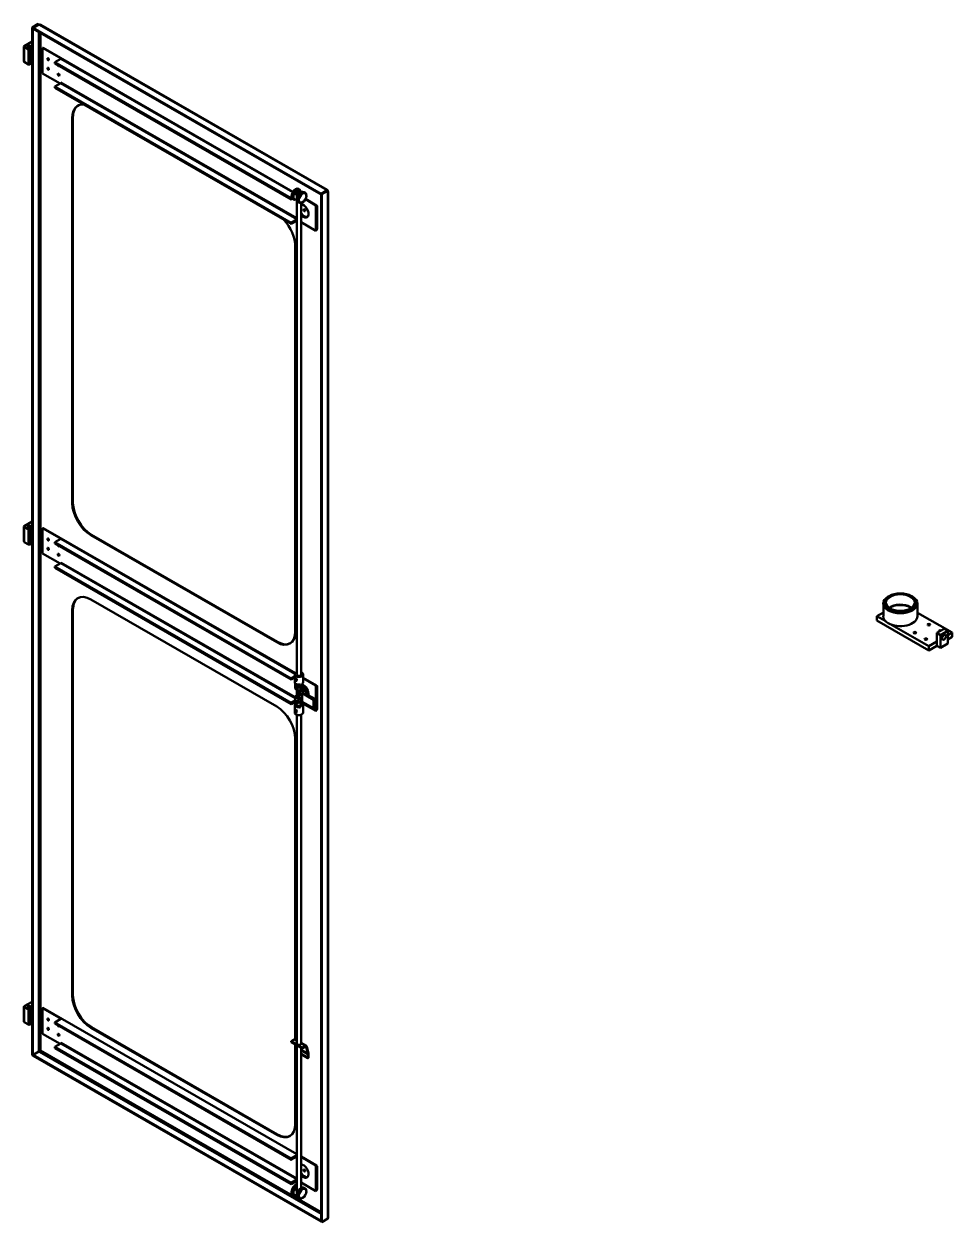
# Model space of a CAD drawing. Header units: millimetres. Extents: x -14552 to -4230, y 14289 to 18426.
# Drawn here: x -12429 to -10262, y 15095 to 17892 of the extents above; entities that cross this region are included whole.
import ezdxf

# ---------------------------------------------------------------- set-up
doc = ezdxf.new("R2010")
doc.units = ezdxf.units.MM
doc.layers.add('外形線', color=7, linetype='Continuous', lineweight=50)

msp = doc.modelspace()

# ---------------------------------------------------------------- linework, layer by layer
at = {"layer": '外形線'}
for p, q in [((-12410.1, 17884.5), (-12396.3, 17892.5)), ((-12408.4, 17883.5), (-12410.1, 17884.5)), ((-12410.1, 17884.5), (-12410.1, 15484.5)), ((-12394.5, 17891.5), (-12408.4, 17883.5)), ((-12408.4, 17883.5), (-12408.4, 15483.5)), ((-12394.4, 17891.4), (-12408.2, 17883.4)), ((-12408.2, 17883.4), (-11735.6, 17496.1)), ((-12408.2, 17883.4), (-12408.2, 17881.4)), ((-12408.2, 17881.4), (-11735.6, 17494.1)), ((-12396.3, 17892.5), (-12394.5, 17891.5)), ((-12394.5, 17891.5), (-12394.5, 17891.3)), ((-12392.8, 17890.5), (-12394.4, 17891.4)), ((-11721.8, 17504.1), (-12392.8, 17890.5)), ((-11721.1, 17505.3), (-12390.4, 17890.7)), ((-12428.7, 17840.7), (-12410.1, 17851.4)), ((-12394.5, 17873.5), (-12394.5, 15493.3)), ((-12391.1, 17871.5), (-12391.1, 15495.5)), ((-12429.4, 17839.7), (-12429.4, 17804.7)), ((-12428.7, 17803.7), (-12428.7, 17838.7)), ((-12428.7, 17838.7), (-12428.7, 17805.7)), ((-12419.2, 17833.2), (-12428.7, 17838.7)), ((-12419.2, 17833.2), (-12419.2, 17798.2)), ((-12410.1, 17836.5), (-12415.7, 17833.2)), ((-12415.7, 17798.2), (-12415.7, 17833.2)), ((-12385.9, 17836.5), (-12342.6, 17811.6)), ((-12385.9, 17776.8), (-12385.9, 17836.5)), ((-11801.3, 17500.7), (-12384.3, 17836.4)), ((-12428.7, 17803.7), (-12419.2, 17798.2)), ((-12415.7, 17798.2), (-12410.1, 17801.5)), ((-12343.5, 17811.2), (-12357.3, 17803.3)), ((-12357.3, 17803.3), (-12357.3, 17800.3)), ((-11805.5, 17485.5), (-12357.3, 17803.3)), ((-11805.5, 17482.5), (-12357.3, 17800.3)), ((-11801.9, 17499.4), (-12343.5, 17811.2)), ((-12345.1, 17753.3), (-12385.9, 17776.8)), ((-12343.5, 17754.2), (-12357.3, 17746.3)), ((-12357.3, 17746.3), (-12357.3, 17743.3)), ((-11805.5, 17428.5), (-12357.3, 17746.3)), ((-11805.5, 17425.5), (-12357.3, 17743.3)), ((-11792.3, 17436.8), (-12343.9, 17754.4)), ((-11792.3, 17438.8), (-12343, 17755.9)), ((-12302.2, 17702.7), (-12304, 17701.7)), ((-12316.7, 16773.6), (-12316.7, 17673.6)), ((-12315, 17674.6), (-12315, 16774.6)), ((-11805.5, 17485.5), (-11803.9, 17486.4)), ((-11805.5, 17482.5), (-11805.5, 17485.5)), ((-11805.5, 17482.5), (-11802.2, 17484.4)), ((-11801.9, 17484.2), (-11799.3, 17482.7)), ((-11792.3, 17498.4), (-11792.3, 16373.4)), ((-11787.7, 17501.2), (-11792.2, 17498.6)), ((-11785.8, 17506), (-11788.4, 17507.5)), ((-11783, 17499.7), (-11783, 17499.9)), ((-11772.9, 17498.6), (-11775.5, 17500.1)), ((-11770.1, 17491.4), (-11770.1, 17492.4)), ((-11735.6, 17496.1), (-11721.8, 17504.1)), ((-11735.6, 17494.1), (-11735.6, 17496.1)), ((-11735.5, 17496), (-11721.6, 17504)), ((-11735.5, 17496), (-11735.5, 15096)), ((-11735.5, 17496), (-11733.7, 17495)), ((-11719.9, 17503), (-11733.7, 17495)), ((-11733.7, 17495), (-11733.7, 15095)), ((-11721.6, 17504), (-11719.9, 17503)), ((-11719.9, 17503), (-11719.9, 17499)), ((-11719.9, 17499), (-11719.9, 15107)), ((-11719.4, 15104.1), (-11719.4, 17501.5)), ((-11792.5, 17483.4), (-11792.2, 17483.6)), ((-11788.9, 17476.7), (-11786.3, 17475.2)), ((-11782.5, 16373.4), (-11782.5, 17474.8)), ((-11779.5, 17475.9), (-11778.7, 17476.4)), ((-11772.4, 17483.2), (-11747.6, 17468.9)), ((-11746, 17468.8), (-11772.1, 17483.8)), ((-11747.6, 17468.9), (-11747.6, 17409.2)), ((-11745, 17466.5), (-11745, 17414.5)), ((-11805.5, 17428.5), (-11792.3, 17436.1)), ((-11792.3, 17433.1), (-11805.5, 17425.5)), ((-11805.5, 17425.5), (-11805.5, 17428.5)), ((-11747.6, 17409.2), (-11782.5, 17429.3)), ((-11796, 17373.8), (-11796, 16473.8)), ((-12428.7, 16719.7), (-12410.1, 16730.4)), ((-12429.4, 16718.7), (-12429.4, 16683.7)), ((-12428.7, 16682.7), (-12428.7, 16717.7)), ((-12419.2, 16712.2), (-12428.7, 16717.7)), ((-12419.2, 16712.2), (-12419.2, 16677.2)), ((-12410.1, 16715.5), (-12415.9, 16712.1)), ((-12415.7, 16677.2), (-12415.7, 16712.2)), ((-12385.9, 16715.5), (-12342.6, 16690.6)), ((-12385.9, 16655.8), (-12385.9, 16715.5)), ((-11795.6, 16376.4), (-12384.3, 16715.4)), ((-12428.7, 16682.7), (-12419.2, 16677.2)), ((-12415.9, 16677.1), (-12410.1, 16680.5)), ((-12343.5, 16690.2), (-12357.3, 16682.3)), ((-12357.3, 16682.3), (-12357.3, 16679.3)), ((-11805.5, 16364.5), (-12357.3, 16682.3)), ((-11805.5, 16361.5), (-12357.3, 16679.3)), ((-11796.6, 16375.3), (-12343.5, 16690.2)), ((-11839.3, 16448.7), (-12273.4, 16698.7)), ((-12271.7, 16699.7), (-11837.5, 16449.7)), ((-12345.1, 16632.3), (-12385.9, 16655.8)), ((-12343.5, 16633.2), (-12357.3, 16625.3)), ((-12357.3, 16625.3), (-12357.3, 16622.3)), ((-11805.5, 16307.5), (-12357.3, 16625.3)), ((-11805.5, 16304.5), (-12357.3, 16622.3)), ((-11796.4, 16318.2), (-12343.3, 16633.1)), ((-11796.4, 16320.2), (-12342.5, 16634.6)), ((-12302.2, 16552.7), (-12304, 16551.7)), ((-12273.4, 16548.7), (-11839.3, 16298.7)), ((-12316.7, 15623.6), (-12316.7, 16523.6)), ((-12315, 16524.6), (-12315, 15624.6)), ((-11837.5, 16449.7), (-11839.3, 16448.7)), ((-10262.3, 16471.3), (-10262.3, 16461.3)), ((-11808.7, 16445.7), (-11807, 16446.7)), ((-11805.4, 16364.6), (-11797.1, 16369.3)), ((-11797.1, 16366.3), (-11805.4, 16361.6)), ((-11797.1, 16373.4), (-11797.1, 16355.4)), ((-11777.6, 16355.4), (-11777.6, 16373.4)), ((-11746.2, 16347.9), (-11777.6, 16366)), ((-11777.6, 16365.2), (-11747.8, 16348)), ((-11805.5, 16361.5), (-11805.5, 16364.5)), ((-11796.4, 16340.6), (-11796.4, 16353.2)), ((-11783.5, 16333.2), (-11796.4, 16340.6)), ((-11794.3, 16344.9), (-11794.3, 16344.4)), ((-11791.5, 16347.5), (-11793.6, 16346.3)), ((-11792.6, 16341.4), (-11792.1, 16341.2)), ((-11792.6, 16322.9), (-11792.6, 16338.4)), ((-11790.6, 16341), (-11788.4, 16342.2)), ((-11783.5, 16350.2), (-11783.5, 16333.2)), ((-11780, 16334.7), (-11780, 16351.7)), ((-11780, 16338.6), (-11768.3, 16331.9)), ((-11747.6, 16347.9), (-11747.6, 16288.2)), ((-11745, 16345.5), (-11745, 16293.5)), ((-11805.4, 16307.6), (-11796.4, 16312.8)), ((-11796.4, 16309.8), (-11805.4, 16304.6)), ((-11796.4, 16321.6), (-11783.5, 16314.2)), ((-11796.4, 16304.6), (-11796.4, 16321.6)), ((-11794.3, 16309.9), (-11794.3, 16309.4)), ((-11780, 16315.7), (-11793.8, 16323.6)), ((-11791.7, 16312.4), (-11793.6, 16311.3)), ((-11791.7, 16329.4), (-11791.7, 16328.9)), ((-11788.9, 16332.2), (-11790.9, 16331.1)), ((-11789.5, 16331.9), (-11789.5, 16333.6)), ((-11789.5, 16325.1), (-11789.1, 16324.9)), ((-11787.3, 16324.7), (-11785.3, 16325.9)), ((-11784.3, 16330.6), (-11784.3, 16327.6)), ((-11784.3, 16330.6), (-11784.3, 16324.6)), ((-11783.5, 16314.2), (-11783.5, 16297.2)), ((-11775.3, 16332.4), (-11780, 16335.2)), ((-11780, 16298.7), (-11780, 16315.7)), ((-11779.6, 16329.9), (-11775.3, 16332.4)), ((-11779.6, 16309.9), (-11779.6, 16329.9)), ((-11753.2, 16314.7), (-11779.6, 16329.9)), ((-11779.6, 16309.9), (-11753.2, 16294.7)), ((-11768.3, 16331.9), (-11772.7, 16329.4)), ((-11772.7, 16329.4), (-11750.2, 16316.5)), ((-11768.3, 16326.9), (-11768.3, 16331.9)), ((-11750.2, 16316.5), (-11753.2, 16314.7)), ((-11753.2, 16294.7), (-11753.2, 16314.7)), ((-11750.2, 16296.5), (-11750.2, 16316.5)), ((-11805.5, 16304.5), (-11805.5, 16307.5)), ((-11797.1, 16302.4), (-11797.1, 16284.4)), ((-11796.4, 16304.6), (-11783.5, 16297.2)), ((-11792.6, 16306.4), (-11792.1, 16306.2)), ((-11790.6, 16306), (-11788.8, 16307.1)), ((-11747.7, 16288.3), (-11780, 16306.9)), ((-11777.6, 16284.4), (-11777.6, 16302.4)), ((-11753.2, 16294.7), (-11750.2, 16296.5)), ((-11792.3, 16279.5), (-11792.3, 15511.5)), ((-11782.5, 15511.5), (-11782.5, 16279.5)), ((-11796, 16223.7), (-11796, 15521.6)), ((-12429.4, 15562.7), (-12429.4, 15597.7)), ((-12428.7, 15598.7), (-12410.1, 15609.4)), ((-12428.7, 15561.7), (-12428.7, 15596.7)), ((-12419.2, 15591.2), (-12428.7, 15596.7)), ((-12419.2, 15591.2), (-12419.2, 15556.2)), ((-12410.1, 15594.5), (-12416.4, 15590.8)), ((-12415.7, 15556.2), (-12415.7, 15591.2)), ((-12385.2, 15594.9), (-12385.9, 15594.5)), ((-12385.9, 15594.5), (-12342.6, 15569.6)), ((-12385.9, 15534.8), (-12385.9, 15594.5)), ((-11792.3, 15253.4), (-12385.2, 15594.9)), ((-12428.7, 15561.7), (-12419.2, 15556.2)), ((-12415.7, 15556.2), (-12410.1, 15559.5)), ((-12343.5, 15569.2), (-12357.3, 15561.3)), ((-12357.3, 15561.3), (-12357.3, 15558.3)), ((-11805.5, 15243.5), (-12357.3, 15561.3)), ((-11805.5, 15240.5), (-12357.3, 15558.3)), ((-12345.1, 15511.3), (-12385.9, 15534.8)), ((-11839.3, 15298.7), (-12273.4, 15548.7)), ((-12271.7, 15549.7), (-11837.5, 15299.7)), ((-12343.5, 15512.2), (-12357.3, 15504.3)), ((-12357.3, 15504.3), (-12357.3, 15501.3)), ((-11805.5, 15186.5), (-12357.3, 15504.3)), ((-11805.5, 15183.5), (-12357.3, 15501.3)), ((-11792.3, 15194.8), (-12343.5, 15512.2)), ((-11792.3, 15196.8), (-12342.6, 15513.7)), ((-11805.5, 15517), (-11798.2, 15521.2)), ((-11805.5, 15515), (-11805.5, 15517)), ((-11805.5, 15517), (-11779.6, 15502.1)), ((-11805.5, 15515), (-11779.6, 15500.1)), ((-11792.3, 15517.8), (-11798.2, 15521.2)), ((-11796, 15521.6), (-11792.3, 15519.4)), ((-11796, 15509.5), (-11796, 15324.2)), ((-11792.3, 15507.4), (-11792.3, 15159.8)), ((-11769.6, 15506.4), (-11782.5, 15513.8)), ((-11772.3, 15506.3), (-11782.5, 15512.2)), ((-11782.5, 15174.2), (-11782.5, 15501.7)), ((-11779.6, 15502.1), (-11772.3, 15506.3)), ((-11772.3, 15504.3), (-11779.6, 15500.1)), ((-11779.6, 15500.1), (-11779.6, 15502.1)), ((-11766.7, 15487.7), (-11770.6, 15503.7)), ((-11768.9, 15505.2), (-11765, 15489.2)), ((-12408.4, 15483.5), (-12410.1, 15484.5)), ((-12408.4, 15483.5), (-12408.2, 15483.6)), ((-12408.2, 15485.4), (-12394.4, 15493.4)), ((-11735.6, 15098.1), (-12408.2, 15485.4)), ((-12408.2, 15485.4), (-12408.2, 15483.4)), ((-11735.6, 15096.1), (-12408.2, 15483.4)), ((-12392.8, 15492.5), (-12394.4, 15493.4)), ((-11735.5, 15114), (-12392.8, 15492.5)), ((-12391.1, 15495.5), (-11735.5, 15117.9)), ((-11782.5, 15496.9), (-11766.7, 15487.7)), ((-11766.6, 15487.3), (-11782.5, 15496.4)), ((-11782.5, 15487.7), (-11766.6, 15478.5)), ((-11782.5, 15487.3), (-11766.4, 15478)), ((-11766.6, 15478.5), (-11766.6, 15487.3)), ((-11764.9, 15478.5), (-11765.7, 15478)), ((-11764.9, 15488.3), (-11764.9, 15478.5)), ((-11837.5, 15299.7), (-11839.3, 15298.7)), ((-11808.7, 15295.7), (-11807, 15296.7)), ((-11792.3, 15248.1), (-11805.9, 15240.3)), ((-11805.5, 15243.5), (-11792.3, 15251.1)), ((-11746, 15226.8), (-11782.5, 15247.8)), ((-11782.5, 15247), (-11747.6, 15226.9)), ((-11805.5, 15240.5), (-11805.5, 15243.5)), ((-11747.6, 15226.9), (-11747.6, 15167.2)), ((-11745, 15224.5), (-11745, 15172.5)), ((-11805.5, 15186.5), (-11792.3, 15194.1)), ((-11792.3, 15191.1), (-11805.5, 15183.5)), ((-11805.5, 15183.5), (-11805.5, 15186.5)), ((-11747.6, 15167.2), (-11782.5, 15187.3)), ((-11772.9, 15173.6), (-11775.5, 15175.1)), ((-11770.1, 15166.4), (-11770.1, 15167.4)), ((-11801.9, 15159.2), (-11799.3, 15157.7)), ((-11792.5, 15158.4), (-11791.7, 15158.9)), ((-11788.9, 15151.7), (-11786.3, 15150.2)), ((-11779.5, 15150.9), (-11778.7, 15151.4)), ((-11719.9, 15107), (-11719.9, 15103)), ((-11735.6, 15098.1), (-11735.5, 15098.2)), ((-11735.6, 15098.1), (-11735.6, 15096.1)), ((-11735.6, 15096.1), (-11735.5, 15096.2)), ((-11735.5, 15096), (-11733.7, 15095)), ((-11733.7, 15095), (-11719.9, 15103))]:
    msp.add_line(p, q, dxfattribs=at)
for p, q in [((-10422.7, 16509.4), (-10422.7, 16539.4)), ((-10409.4, 16556.5), (-10411.2, 16555.5)), ((-10356.5, 16556.5), (-10354.7, 16555.5)), ((-10343.2, 16509.4), (-10343.2, 16539.4)), ((-10437.9, 16509.6), (-10422.7, 16518.3)), ((-10437.9, 16499.6), (-10437.9, 16509.6)), ((-10417.1, 16497.7), (-10437.9, 16509.6)), ((-10343.2, 16517.8), (-10262.3, 16471.3)), ((-10437.9, 16499.6), (-10316.8, 16429.9)), ((-10316.8, 16439.9), (-10403.3, 16489.7)), ((-10280.9, 16480.5), (-10298.2, 16470.6)), ((-10272.3, 16475.6), (-10280.9, 16480.5)), ((-10298.2, 16450.6), (-10316.8, 16439.9)), ((-10298.2, 16470.6), (-10298.2, 16440.6)), ((-10289.5, 16465.6), (-10298.2, 16470.6)), ((-10289.5, 16465.6), (-10272.3, 16475.6)), ((-10289.5, 16435.6), (-10289.5, 16465.6)), ((-10272.3, 16475.6), (-10272.3, 16445.6)), ((-10262.3, 16471.3), (-10272.3, 16465.5)), ((-10272.3, 16455.5), (-10262.3, 16461.3)), ((-10316.8, 16429.9), (-10298.2, 16440.6)), ((-10316.8, 16429.9), (-10316.8, 16439.9)), ((-10289.5, 16435.6), (-10298.2, 16440.6)), ((-10272.3, 16445.6), (-10289.5, 16435.6))]:
    msp.add_line(p, q, dxfattribs=at).dxf.unprotected_set("ltscale", 0)
for points in [[(-11791.8, 16360.4), (-11791.9, 16359.7), (-11792.2, 16359.2), (-11792.6, 16358.9), (-11793.1, 16358.7), (-11793.7, 16358.7), (-11794.3, 16358.9), (-11794.8, 16359.3), (-11795.3, 16359.9), (-11795.6, 16360.6), (-11795.9, 16361.4), (-11796, 16362.1), (-11796.1, 16362.8), (-11796, 16363.4), (-11795.9, 16363.9), (-11795.6, 16364.1), (-11795.3, 16364.2), (-11794.8, 16364.1), (-11794.3, 16363.9), (-11793.7, 16363.5), (-11793.1, 16363), (-11792.6, 16362.4), (-11792.2, 16361.7), (-11791.9, 16361), (-11791.8, 16360.4)], [(-11796.1, 16289.8), (-11796, 16290.4), (-11795.9, 16290.9), (-11795.6, 16291.1), (-11795.3, 16291.2), (-11794.8, 16291.1), (-11794.3, 16290.9), (-11793.7, 16290.5), (-11793.1, 16290), (-11792.6, 16289.4), (-11792.2, 16288.7), (-11791.9, 16288), (-11791.8, 16287.4), (-11791.9, 16286.7), (-11792.2, 16286.2), (-11792.6, 16285.9), (-11793.1, 16285.7), (-11793.7, 16285.7), (-11794.3, 16285.9), (-11794.8, 16286.3), (-11795.3, 16286.9), (-11795.6, 16287.6), (-11795.9, 16288.4), (-11796, 16289.1), (-11796.1, 16289.8)]]:
    msp.add_lwpolyline(points, dxfattribs=at)
for centre, radius, start, end in [((-11720.4, 17501.5), 0.95, 300, 60), ((-11768.4, 15487.3), 1.78, 359.0695, 13.8734), ((-11768.4, 15488.3), 3.56, 359.0695, 13.8734), ((-11720.4, 15104.1), 0.95, 300, 0)]:
    msp.add_arc(centre, radius, start, end, dxfattribs=at)
for centre, major_axis, ratio, start_param, end_param in [((-12392.8, 17886.5), (2.44, 4.24), 0.578093, 6.283185, 7.06665), ((-12392.8, 17886.5), (2.44, 4.24), 0.578093, 5.495853, 5.499721), ((-12427, 17839.7), (-2.45, 0), 0.575862, 5.497787, 7.068583), ((-12417.5, 17834.2), (-2.45, 0), 0.575862, 0.785398, 2.356194), ((-12386.7, 17832.1), (2.44, 4.24), 0.578093, 6.283185, 6.81397), ((-12427, 17804.7), (-2.45, 0), 0.575862, 6.283185, 7.068583), ((-12417.5, 17799.2), (2.45, 0), 0.575862, 3.926991, 5.497787), ((-12348.7, 17796.1), (-1.37, 2.38), 0.578093, 1.154344, 2.202113), ((-12348.7, 17796.1), (1.37, -2.38), 0.578093, 5.343706, 6.703505), ((-12343.5, 17807.2), (-2.44, -4.24), 0.578093, 3.672377, 3.925057), ((-12273.4, 17648.7), (-30.5, 53), 0.578093, 5.891884, 7.078266), ((-12271.7, 17649.7), (-30.5, 53), 0.578093, 6.283185, 7.078205), ((-11795.1, 17495.9), (-6.7, -11.7), 0.578093, 3.141593, 6.283185), ((-11792.6, 17494.4), (-6.7, -11.7), 0.578093, 3.699929, 7.070517), ((-11791.7, 17493.9), (-6.1, -10.6), 0.578093, 2.444894, 7.00203), ((-11791.7, 17493.9), (1.22, 2.12), 0.578093, 1.112231, 3.596291), ((-11782.2, 17488.4), (-6.7, -11.7), 0.578093, 3.141593, 6.283185), ((-11787.4, 17498.4), (-4.89, 0), 0.575862, 6.220521, 8.013888), ((-11792.6, 17494.4), (6.7, 11.7), 0.578093, 5.4824, 6.841521), ((-11779.6, 17486.9), (-6.7, -11.7), 0.578093, 2.307886, 7.116892), ((-11787.4, 17498.4), (4.89, 0), 0.575862, 6.54566, 7.916646), ((-11723.5, 17501.1), (2.44, 4.24), 0.578093, 5.495853, 7.06665), ((-11777, 17455.9), (-8.5, 14.8), 0.578093, 2.306021, 5.96994), ((-11772.7, 17458.4), (1.37, -2.38), 0.578093, 3.819709, 5.605069), ((-11748.4, 17464.6), (2.44, 4.24), 0.578093, 5.495853, 6.81397), ((-11839.3, 17398.7), (30.5, -53), 0.578093, 0.772953, 1.965965), ((-11774.4, 17457.4), (8.5, -14.8), 0.578093, 4.769052, 6.131372), ((-11777, 17455.9), (-8.5, 14.8), 0.578093, 1.887909, 2.306021), ((-11748.4, 17412.6), (-2.44, -4.24), 0.578093, 1.036145, 2.354261), ((-12273.4, 16748.7), (-30.5, 53), 0.578093, 0.787332, 2.358128), ((-12271.7, 16749.7), (30.5, -53), 0.578093, 3.928925, 5.499721), ((-12427, 16718.7), (-2.45, 0), 0.575862, 5.497787, 7.068583), ((-12417.5, 16713.2), (-2.45, 0), 0.575862, 0.785398, 2.356194), ((-12386.7, 16711.1), (2.44, 4.24), 0.578093, 6.283185, 6.81397), ((-12427, 16683.7), (-2.45, 0), 0.575862, 6.266251, 7.068583), ((-12417.5, 16678.2), (2.45, 0), 0.575862, 3.926991, 5.497787), ((-12348.7, 16675.1), (-1.37, 2.38), 0.578093, 7.43753, 8.724353), ((-12348.7, 16675.1), (1.37, -2.38), 0.578093, 5.58276, 6.703505), ((-12343.5, 16686.2), (-2.44, -4.24), 0.578093, 3.672377, 3.925057), ((-12343.5, 16634.2), (-0.61, -1.06), 0.578093, 0.783464, 2.354261), ((-12273.4, 16498.7), (-30.5, 53), 0.578093, 5.499721, 7.070517), ((-12271.7, 16499.7), (-30.5, 53), 0.578093, 6.283185, 7.066002), ((-11839.3, 16498.7), (30.5, -53), 0.578093, 5.499721, 7.070517), ((-11837.5, 16499.7), (30.5, -53), 0.578093, 5.496162, 6.803257), ((-11787.4, 16373.4), (9.79, 0), 0.575862, 2.094395, 7.330383), ((-11787.4, 16373.4), (4.89, 0), 0.575862, 3.141593, 6.283185), ((-11787.4, 16355.4), (-9.79, 0), 0.575862, 6.283185, 8.254983), ((-11792.1, 16343.6), (-1.53, 2.65), 0.578093, 2.248883, 7.175895), ((-11790.9, 16344.3), (-1.53, 2.65), 0.578093, 3.141593, 6.283185), ((-11790, 16344.9), (-1.53, 2.65), 0.578093, 3.84367, 6.283185), ((-11790, 16344.9), (1.53, -2.65), 0.578093, 6.283185, 6.985263), ((-11787.4, 16355.4), (9.79, 0), 0.575862, 5.560328, 6.283185), ((-11777, 16334.9), (8.5, -14.8), 0.578093, 0.575039, 2.611962), ((-11778.3, 16334.1), (7.9, -13.8), 0.578093, 0.675127, 2.513806), ((-11778.7, 16333.9), (7.6, -13.2), 0.578093, 1.115018, 2.479679), ((-11778.7, 16333.9), (-5.19, 9.01), 0.578093, 4.421972, 5.67899), ((-11748.4, 16343.6), (2.44, 4.24), 0.578093, 5.495853, 6.81397), ((-11787.4, 16319.4), (-9.79, 0), 0.575862, 5.435246, 5.882184), ((-11792.1, 16308.6), (-1.53, 2.65), 0.578093, 2.248883, 7.175895), ((-11790.9, 16309.3), (-1.53, 2.65), 0.578093, 3.141593, 6.283185), ((-11789.1, 16327.9), (-1.83, 3.18), 0.578093, 2.267351, 7.157427), ((-11790.1, 16309.8), (-1.53, 2.65), 0.578093, 3.249671, 6.283185), ((-11787.9, 16328.6), (-1.83, 3.18), 0.578093, 3.141593, 6.283185), ((-11786.9, 16332.1), (-1.83, 3.18), 0.578093, 3.928925, 7.070517), ((-11787.1, 16329), (-1.83, 3.18), 0.578093, 3.141593, 6.496523), ((-11786.9, 16326.1), (1.83, -3.18), 0.578093, 4.859393, 7.070517), ((-11787.4, 16338.4), (-9.79, 0), 0.575862, 1.971798, 2.418735), ((-11787.4, 16319.4), (9.79, 0), 0.575862, 5.11339, 5.560328), ((-11778.7, 16333.9), (7.6, -13.2), 0.578093, 0.710654, 1.071126), ((-11839.3, 16248.7), (30.5, -53), 0.578093, 0.787332, 2.358128), ((-11787.4, 16302.4), (-9.79, 0), 0.575862, 5.882184, 8.254983), ((-11787.4, 16284.4), (-9.79, 0), 0.575862, 6.283185, 8.659864), ((-11790.1, 16309.8), (1.53, -2.65), 0.578093, 6.183404, 6.391263), ((-11787.4, 16284.4), (9.79, 0), 0.575862, 5.518272, 6.283185), ((-11787.4, 16302.4), (9.79, 0), 0.575862, 5.583767, 7.006043), ((-11748.4, 16291.6), (-2.44, -4.24), 0.578093, 1.036145, 2.354261), ((-12273.4, 15598.7), (-30.5, 53), 0.578093, 0.787332, 2.358128), ((-12271.7, 15599.7), (30.5, -53), 0.578093, 3.928925, 5.499721), ((-12427, 15597.7), (-2.45, 0), 0.575862, 5.497787, 7.068583), ((-12417.5, 15592.2), (-2.45, 0), 0.575862, 0.785398, 2.356194), ((-12427, 15562.7), (-2.45, 0), 0.575862, 6.283185, 7.068583), ((-12417.5, 15557.2), (2.45, 0), 0.575862, 3.926991, 5.497787), ((-12348.7, 15554.1), (1.37, -2.38), 0.578093, 4.295937, 5.978381), ((-12348.7, 15554.1), (1.37, -2.38), 0.578093, 2.569055, 2.584421), ((-12343.5, 15565.2), (-2.44, -4.24), 0.578093, 3.672377, 3.925057), ((-12348.7, 15554.1), (1.37, -2.38), 0.578093, 5.978381, 6.703505), ((-12343.5, 15513.2), (-0.61, -1.06), 0.578093, 0.783464, 2.354261), ((-11798.2, 15517.2), (2.44, 4.24), 0.578093, 6.193433, 7.06665), ((-11787.4, 15511.5), (4.89, 0), 0.5, 3.141593, 6.283185), ((-11772.3, 15502.3), (2.44, 4.24), 0.578093, 5.740832, 7.06665), ((-11772.3, 15502.3), (1.22, 2.12), 0.578093, 5.740832, 7.06665), ((-12392.8, 15494.5), (-1.22, -2.12), 0.578093, 0.783464, 2.354261), ((-11765.7, 15479), (-0.61, -1.06), 0.578093, 5.495853, 7.06665), ((-11839.3, 15348.7), (30.5, -53), 0.578093, 5.499721, 7.070517), ((-11837.5, 15349.7), (30.5, -53), 0.578093, 5.499721, 6.283185), ((-11777, 15213.9), (-8.5, 14.8), 0.578093, 2.389151, 5.96994), ((-11748.4, 15222.6), (2.44, 4.24), 0.578093, 5.495853, 6.81397), ((-11774.4, 15215.4), (8.5, -14.8), 0.578093, 4.769052, 6.131372), ((-11777, 15213.9), (-8.5, 14.8), 0.578093, 1.887909, 2.389151), ((-11795.1, 15170.9), (-6.7, -11.7), 0.578093, 5.457842, 6.283185), ((-11795.1, 15170.9), (6.7, 11.7), 0.578093, 0.474657, 2.316249), ((-11792.6, 15169.4), (-6.7, -11.7), 0.578093, 3.893857, 7.116892), ((-11791.7, 15168.9), (-6.1, -10.6), 0.578093, 5.454395, 7.070826), ((-11791.7, 15168.9), (6.1, 10.6), 0.578093, 0.848085, 2.312802), ((-11791.7, 15168.9), (1.22, 2.12), 0.578093, 1.112231, 3.596291), ((-11782.2, 15163.4), (6.7, 11.7), 0.578093, 6.283185, 8.599874), ((-11779.6, 15161.9), (6.7, 11.7), 0.578093, 5.449478, 10.258485), ((-11748.4, 15170.6), (-2.44, -4.24), 0.578093, 1.036145, 2.354261), ((-11782.2, 15163.4), (-6.7, -11.7), 0.578093, 5.458281, 6.283185), ((-11782.2, 15163.4), (-6.7, -11.7), 0.578093, 6.722922, 6.725842)]:
    msp.add_ellipse(centre, major_axis=major_axis, ratio=ratio, start_param=start_param, end_param=end_param, dxfattribs=at)
for centre, major_axis, ratio in [((-12417.9, 17839.4), (-4.89, 0), 0.575862), ((-12372.9, 17810), (-1.37, 2.38), 0.578093), ((-12372.9, 17788), (-1.37, 2.38), 0.578093), ((-12348.7, 17774.1), (-1.37, 2.38), 0.578093), ((-11778.7, 17486.4), (-6.1, -10.6), 0.578093), ((-11774.4, 17457.4), (1.37, -2.38), 0.578093), ((-12417.9, 16718.4), (-4.89, 0), 0.575862), ((-12372.9, 16689), (-1.37, 2.38), 0.578093), ((-12372.9, 16667), (-1.37, 2.38), 0.578093), ((-12348.7, 16653.1), (-1.37, 2.38), 0.578093), ((-11792.6, 16343.4), (-1.22, 2.12), 0.578093), ((-11792.6, 16308.4), (1.22, -2.12), 0.578093), ((-11789.5, 16327.6), (-1.53, 2.65), 0.578093), ((-12417.9, 15597.4), (-4.89, 0), 0.575862), ((-12372.9, 15568), (-1.37, 2.38), 0.578093), ((-12372.9, 15546), (-1.37, 2.38), 0.578093), ((-12348.7, 15532.1), (-1.37, 2.38), 0.578093), ((-11774.4, 15215.4), (1.37, -2.38), 0.578093), ((-11778.7, 15161.4), (6.1, 10.6), 0.578093)]:
    msp.add_ellipse(centre, major_axis=major_axis, ratio=ratio, dxfattribs=at)
for centre, major_axis, ratio in [((-10383, 16541.4), (-37.3, 0), 0.575862), ((-10383, 16541.4), (-33.6, 0), 0.575862), ((-10316.4, 16489.9), (-3.06, 0), 0.575862), ((-10349.2, 16471), (-3.06, 0), 0.575862), ((-10323.3, 16456.1), (-3.06, 0), 0.575862), ((-10280.9, 16460.6), (3.2, 5.56), 0.578093)]:
    msp.add_ellipse(centre, major_axis=major_axis, ratio=ratio, dxfattribs=at).dxf.unprotected_set("ltscale", 0)
for centre, major_axis, start_param, end_param in [((-10383, 16539.4), (-39.8, 0), 5.50164, 10.206324), ((-10383, 16517.4), (-33.6, 0), 3.923627, 5.615076), ((-10383, 16517.4), (31.8, 0), 0.782035, 2.485596), ((-10383, 16509.4), (-39.8, 0), 0, 0.782035), ((-10383, 16509.4), (39.8, 0), 3.923627, 6.283185), ((-10383, 16517.4), (31.8, 0), 0.655997, 0.782035), ((-10383, 16517.4), (-33.6, 0), 3.809702, 3.923627), ((-10290.4, 16475), (-3.06, 0), 5.497787, 7.037579), ((-10290.4, 16475), (3.06, 0), 0.816402, 2.356194)]:
    msp.add_ellipse(centre, major_axis=major_axis, ratio=0.575862, start_param=start_param, end_param=end_param, dxfattribs=at).dxf.unprotected_set("ltscale", 0)
at = {"layer": '外形線', "extrusion": (0, 0, -1)}
msp.add_ellipse((-12392.7, 15494.3), major_axis=(-2.44, -0.22), ratio=0.578093, start_param=0.783464, end_param=2.354261, dxfattribs=at)
at = {"layer": '外形線'}
msp.add_open_spline([(-11792.3, 15159.8), (-11792.1, 15159.7), (-11791.9, 15159.6), (-11791.6, 15159.5), (-11791.6, 15159.5), (-11791.6, 15159.5)], degree=3, knots=[7.0088177, 7.0088177, 7.0088177, 7.0088177, 7.1669797, 7.1669797, 7.1818568, 7.1818568, 7.1818568, 7.1818568], dxfattribs=at)

doc.saveas('drawing.dxf')
